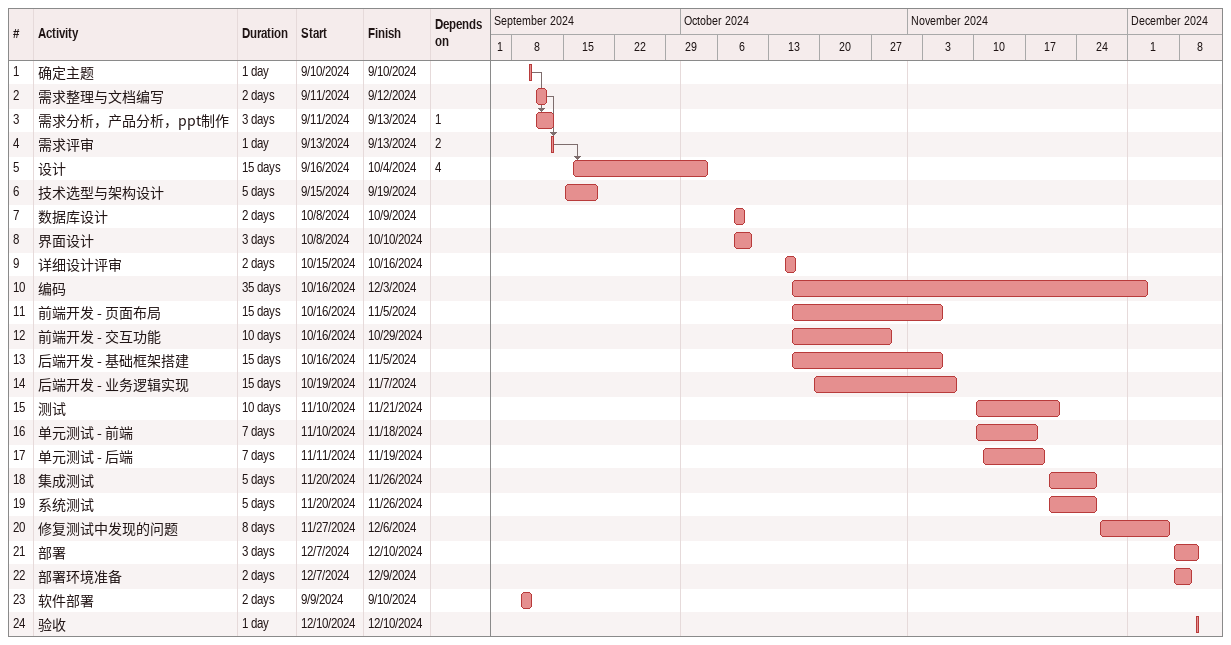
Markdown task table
| ID | Task | Duration | Start | Finish | Predecessors |
|---|---|---|---|---|---|
| 1 | 确定主题 | 1d | 2024-09-10 | 2024-09-10 |  |
| 2 | 需求整理与文档编写 | 2d | 2024-09-11 | 2024-09-12 |  |
| 3 | 需求分析，产品分析，ppt制作 | 3d | 2024-09-11 | 2024-09-13 | 1 |
| 4 | 需求评审 | 1d | 2024-09-13 | 2024-09-13 | 2 |
| 5 | 设计 | 15d | 2024-09-16 | 2024-10-04 | 4 |
| 6 | 技术选型与架构设计 | 5d | 2024-09-15 | 2024-09-19 |  |
| 7 | 数据库设计 | 2d | 2024-10-08 | 2024-10-09 |  |
| 8 | 界面设计 | 3d | 2024-10-08 | 2024-10-10 |  |
| 9 | 详细设计评审 | 2d | 2024-10-15 | 2024-10-16 |  |
| 10 | 编码 | 35d | 2024-10-16 | 2024-12-03 |  |
| 11 | 前端开发 - 页面布局 | 15d | 2024-10-16 | 2024-11-05 |  |
| 12 | 前端开发 - 交互功能 | 10d | 2024-10-16 | 2024-10-29 |  |
| 13 | 后端开发 - 基础框架搭建 | 15d | 2024-10-16 | 2024-11-05 |  |
| 14 | 后端开发 - 业务逻辑实现 | 15d | 2024-10-19 | 2024-11-07 |  |
| 15 | 测试 | 10d | 2024-11-10 | 2024-11-21 |  |
| 16 | 单元测试 - 前端 | 7d | 2024-11-10 | 2024-11-18 |  |
| 17 | 单元测试 - 后端 | 7d | 2024-11-11 | 2024-11-19 |  |
| 18 | 集成测试 | 5d | 2024-11-20 | 2024-11-26 |  |
| 19 | 系统测试 | 5d | 2024-11-20 | 2024-11-26 |  |
| 20 | 修复测试中发现的问题 | 8d | 2024-11-27 | 2024-12-06 |  |
| 21 | 部署 | 3d | 2024-12-07 | 2024-12-10 |  |
| 22 | 部署环境准备 | 2d | 2024-12-07 | 2024-12-09 |  |
| 23 | 软件部署 | 2d | 2024-09-09 | 2024-09-10 |  |
| 24 | 验收 | 1d | 2024-12-10 | 2024-12-10 |  |
